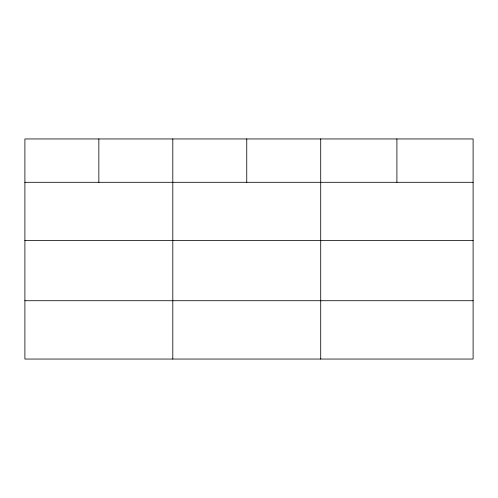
<?xml version="1.0" encoding="UTF-8"?>
<svg xmlns="http://www.w3.org/2000/svg" width="498" height="498" viewBox="0 0 498 498"><rect width="100%" height="100%" fill="white"/><g stroke="black" fill="none" stroke-linecap="round" stroke-linejoin="round"><path stroke-width="0.75" d="M473.1 240.627L473.1 138.948L24.9 138.948L24.9 359.052L473.1 359.052L473.1 240.627L24.9 240.627M24.9 182.299L473.1 182.299M24.9 300.724L473.1 300.724M396.906 138.948L396.906 182.299M320.712 138.948L320.712 359.052M246.759 138.948L246.759 182.299M172.806 138.948L172.806 359.052M98.853 138.948L98.853 182.299"/></g></svg>
